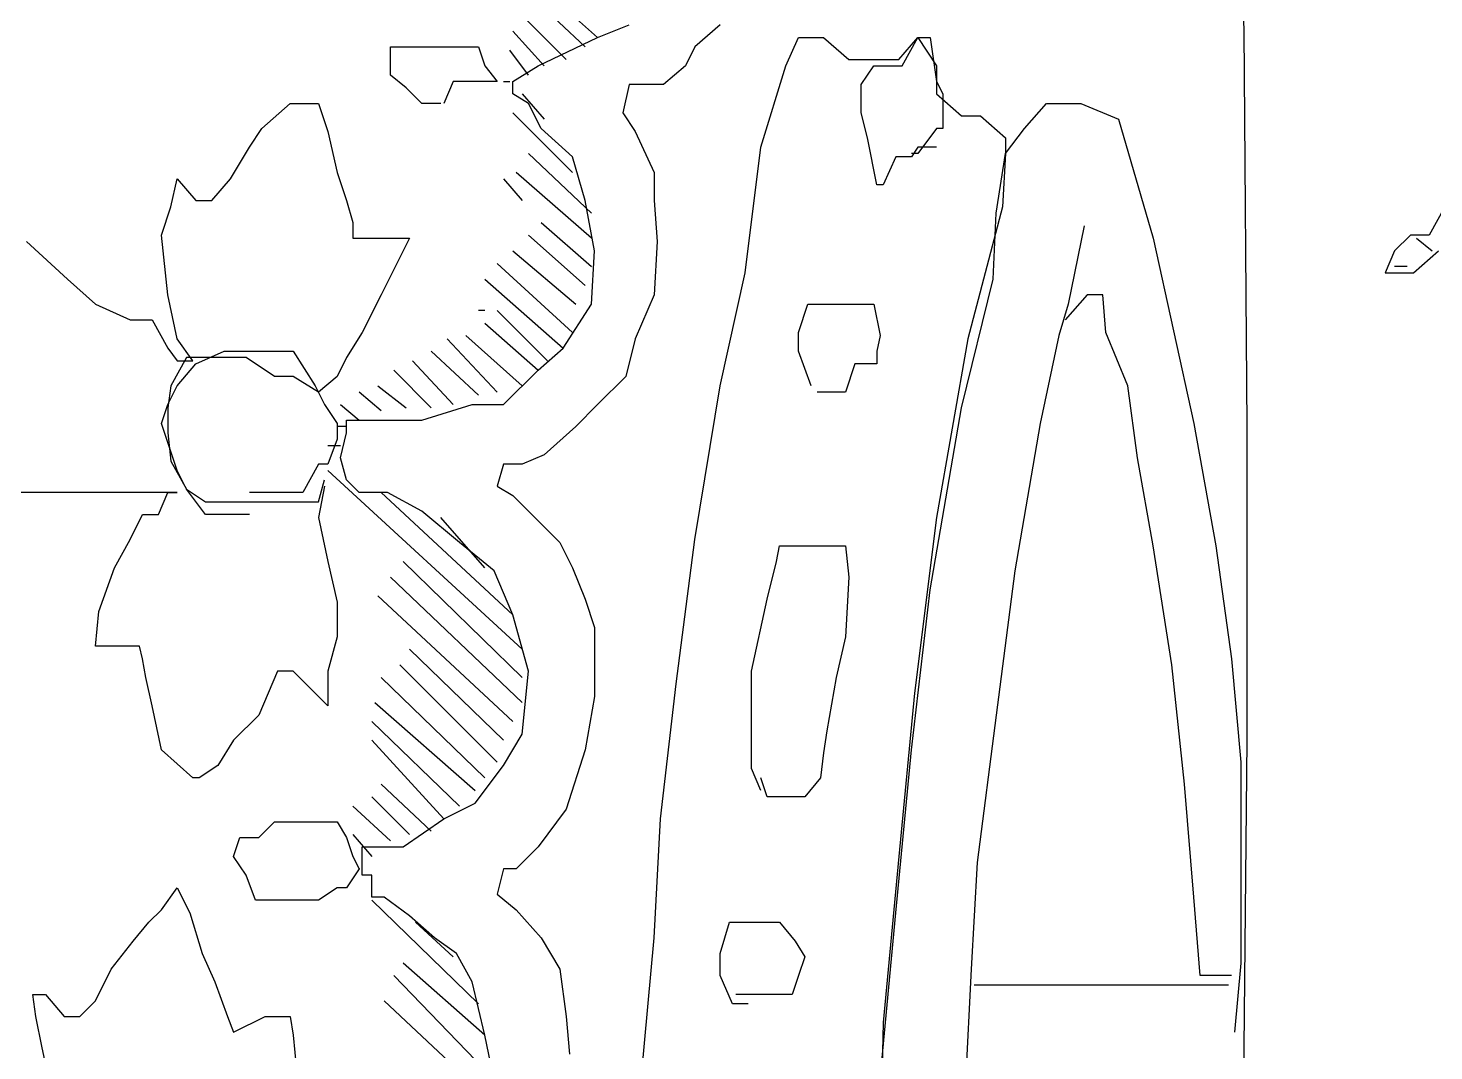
# Model space of a CAD drawing. Extents: x 731154 to 731744, y 4380181 to 4381208.
# Drawn here: x 731181.105 to 731185.585, y 4381042.97 to 4381046.23 of the extents above; entities that cross this region are included whole.
import ezdxf

# ---------------------------------------------------------------- set-up
doc = ezdxf.new("R2010")
doc.units = 0
doc.layers.get('0').update_dxf_attribs({"linetype": 'CONTINUOUS'})

msp = doc.modelspace()

# ---------------------------------------------------------------- linework, layer by layer
at = {"color": 0, "linetype": 'CONTINUOUS'}
for p, q in [((731184.98, 4381046.22), (731184.95, 4381047.31)), ((731184.98, 4381046.22), (731184.95, 4381047.31)), ((731182.92, 4381046.2), (731182.74, 4381046.36)), ((731182.92, 4381046.2), (731182.74, 4381046.36)), ((731182.71, 4381046.33), (731182.88, 4381046.17)), ((731182.71, 4381046.33), (731182.88, 4381046.17)), ((731182.82, 4381046.13), (731182.68, 4381046.27)), ((731182.82, 4381046.13), (731182.68, 4381046.27)), ((731182.65, 4381046.22), (731182.75, 4381046.11)), ((731182.65, 4381046.22), (731182.75, 4381046.11)), ((731182.92, 4381046.2), (731183.02, 4381046.24)), ((731182.92, 4381046.2), (731183.02, 4381046.24)), ((731183.31, 4381046.24), (731183.23, 4381046.17)), ((731183.31, 4381046.24), (731183.23, 4381046.17)), ((731184.99, 4381044.96), (731184.98, 4381046.22)), ((731184.99, 4381044.96), (731184.98, 4381046.22)), ((731182.26, 4381046.08), (731182.26, 4381046.17)), ((731182.26, 4381046.17), (731182.3, 4381046.17)), ((731182.26, 4381046.08), (731182.26, 4381046.17)), ((731182.26, 4381046.17), (731182.3, 4381046.17)), ((731182.3, 4381046.17), (731182.36, 4381046.17)), ((731182.3, 4381046.17), (731182.36, 4381046.17)), ((731182.36, 4381046.17), (731182.42, 4381046.17)), ((731182.36, 4381046.17), (731182.42, 4381046.17)), ((731182.42, 4381046.17), (731182.48, 4381046.17)), ((731182.42, 4381046.17), (731182.48, 4381046.17)), ((731182.48, 4381046.17), (731182.54, 4381046.17)), ((731182.48, 4381046.17), (731182.54, 4381046.17)), ((731182.54, 4381046.17), (731182.56, 4381046.11)), ((731182.54, 4381046.17), (731182.56, 4381046.11)), ((731182.73, 4381046.11), (731182.92, 4381046.2)), ((731182.73, 4381046.11), (731182.92, 4381046.2)), ((731183.23, 4381046.17), (731183.2, 4381046.11)), ((731183.23, 4381046.17), (731183.2, 4381046.11)), ((731183.52, 4381046.11), (731183.56, 4381046.2)), ((731183.52, 4381046.11), (731183.56, 4381046.2)), ((731183.56, 4381046.2), (731183.59, 4381046.2)), ((731183.56, 4381046.2), (731183.59, 4381046.2)), ((731183.59, 4381046.2), (731183.64, 4381046.2)), ((731183.59, 4381046.2), (731183.64, 4381046.2)), ((731183.64, 4381046.2), (731183.72, 4381046.13)), ((731183.64, 4381046.2), (731183.72, 4381046.13)), ((731183.88, 4381046.13), (731183.94, 4381046.2)), ((731183.88, 4381046.13), (731183.94, 4381046.2)), ((731183.89, 4381046.11), (731183.94, 4381046.2)), ((731183.89, 4381046.11), (731183.94, 4381046.2)), ((731183.94, 4381046.2), (731184, 4381046.11)), ((731183.94, 4381046.2), (731183.98, 4381046.2)), ((731183.94, 4381046.2), (731184, 4381046.11)), ((731183.94, 4381046.2), (731183.98, 4381046.2)), ((731183.98, 4381046.2), (731184, 4381046.06)), ((731183.98, 4381046.2), (731184, 4381046.06)), ((731182.7, 4381046.08), (731182.64, 4381046.16)), ((731182.7, 4381046.08), (731182.64, 4381046.16)), ((731183.72, 4381046.13), (731183.76, 4381046.13)), ((731183.72, 4381046.13), (731183.76, 4381046.13)), ((731183.76, 4381046.13), (731183.83, 4381046.13)), ((731183.76, 4381046.13), (731183.83, 4381046.13)), ((731183.83, 4381046.13), (731183.88, 4381046.13)), ((731183.83, 4381046.13), (731183.88, 4381046.13)), ((731182.31, 4381046.04), (731182.26, 4381046.08)), ((731182.31, 4381046.04), (731182.26, 4381046.08)), ((731182.56, 4381046.11), (731182.6, 4381046.06)), ((731182.56, 4381046.11), (731182.6, 4381046.06)), ((731182.65, 4381046.06), (731182.73, 4381046.11)), ((731182.65, 4381046.06), (731182.73, 4381046.11)), ((731183.2, 4381046.11), (731183.13, 4381046.05)), ((731183.2, 4381046.11), (731183.13, 4381046.05)), ((731183.44, 4381045.85), (731183.52, 4381046.11)), ((731183.44, 4381045.85), (731183.52, 4381046.11)), ((731183.76, 4381046.05), (731183.8, 4381046.11)), ((731183.76, 4381046.05), (731183.8, 4381046.11)), ((731183.8, 4381046.11), (731183.84, 4381046.11)), ((731183.8, 4381046.11), (731183.84, 4381046.11)), ((731183.84, 4381046.11), (731183.89, 4381046.11)), ((731183.84, 4381046.11), (731183.89, 4381046.11)), ((731184, 4381046.11), (731184, 4381046.02)), ((731184, 4381046.11), (731184, 4381046.02)), ((731182.36, 4381045.99), (731182.31, 4381046.04)), ((731182.36, 4381045.99), (731182.31, 4381046.04)), ((731182.46, 4381046.06), (731182.43, 4381045.99)), ((731182.46, 4381046.06), (731182.43, 4381045.99)), ((731182.53, 4381046.06), (731182.46, 4381046.06)), ((731182.53, 4381046.06), (731182.46, 4381046.06)), ((731182.56, 4381046.06), (731182.53, 4381046.06)), ((731182.56, 4381046.06), (731182.53, 4381046.06)), ((731182.6, 4381046.06), (731182.56, 4381046.06)), ((731182.6, 4381046.06), (731182.56, 4381046.06)), ((731182.62, 4381046.06), (731182.64, 4381046.06)), ((731182.62, 4381046.06), (731182.64, 4381046.06)), ((731182.65, 4381046.02), (731182.65, 4381046.06)), ((731182.65, 4381046.02), (731182.65, 4381046.06)), ((731183.02, 4381046.05), (731183, 4381045.96)), ((731183.02, 4381046.05), (731183, 4381045.96)), ((731183.06, 4381046.05), (731183.02, 4381046.05)), ((731183.06, 4381046.05), (731183.02, 4381046.05)), ((731183.13, 4381046.05), (731183.06, 4381046.05)), ((731183.13, 4381046.05), (731183.06, 4381046.05)), ((731183.76, 4381045.96), (731183.76, 4381046.05)), ((731183.76, 4381045.96), (731183.76, 4381046.05)), ((731184, 4381046.06), (731184.02, 4381046.02)), ((731184, 4381046.06), (731184.02, 4381046.02)), ((731181.85, 4381045.91), (731181.94, 4381045.99)), ((731181.85, 4381045.91), (731181.94, 4381045.99)), ((731181.94, 4381045.99), (731182, 4381045.99)), ((731181.94, 4381045.99), (731182, 4381045.99)), ((731182, 4381045.99), (731182.03, 4381045.99)), ((731182, 4381045.99), (731182.03, 4381045.99)), ((731182.03, 4381045.99), (731182.06, 4381045.9)), ((731182.03, 4381045.99), (731182.06, 4381045.9)), ((731182.42, 4381045.99), (731182.36, 4381045.99)), ((731182.42, 4381045.99), (731182.36, 4381045.99)), ((731182.7, 4381045.99), (731182.65, 4381046.02)), ((731182.7, 4381045.99), (731182.65, 4381046.02)), ((731182.68, 4381046.02), (731182.75, 4381045.94)), ((731182.68, 4381046.02), (731182.75, 4381045.94)), ((731182.74, 4381045.91), (731182.7, 4381045.99)), ((731182.74, 4381045.91), (731182.7, 4381045.99)), ((731184, 4381046.02), (731184.08, 4381045.95)), ((731184, 4381046.02), (731184.08, 4381045.95)), ((731184.02, 4381046.02), (731184.02, 4381045.96)), ((731184.02, 4381046.02), (731184.02, 4381045.96)), ((731184.28, 4381045.91), (731184.35, 4381045.99)), ((731184.28, 4381045.91), (731184.35, 4381045.99)), ((731184.35, 4381045.99), (731184.46, 4381045.99)), ((731184.35, 4381045.99), (731184.46, 4381045.99)), ((731184.46, 4381045.99), (731184.58, 4381045.94)), ((731184.46, 4381045.99), (731184.58, 4381045.94)), ((731182.84, 4381045.77), (731182.65, 4381045.96)), ((731182.84, 4381045.77), (731182.65, 4381045.96)), ((731183, 4381045.96), (731183.04, 4381045.9)), ((731183, 4381045.96), (731183.04, 4381045.9)), ((731183.78, 4381045.88), (731183.76, 4381045.96)), ((731183.78, 4381045.88), (731183.76, 4381045.96)), ((731184.02, 4381045.96), (731184.02, 4381045.91)), ((731184.02, 4381045.96), (731184.02, 4381045.91)), ((731184.08, 4381045.95), (731184.14, 4381045.95)), ((731184.08, 4381045.95), (731184.14, 4381045.95)), ((731184.14, 4381045.95), (731184.22, 4381045.88)), ((731184.14, 4381045.95), (731184.22, 4381045.88)), ((731184.58, 4381045.94), (731184.69, 4381045.56)), ((731184.58, 4381045.94), (731184.69, 4381045.56)), ((731181.81, 4381045.85), (731181.85, 4381045.91)), ((731181.81, 4381045.85), (731181.85, 4381045.91)), ((731182.06, 4381045.9), (731182.09, 4381045.77)), ((731182.06, 4381045.9), (731182.09, 4381045.77)), ((731182.84, 4381045.82), (731182.74, 4381045.91)), ((731182.84, 4381045.82), (731182.74, 4381045.91)), ((731183.04, 4381045.9), (731183.1, 4381045.77)), ((731183.04, 4381045.9), (731183.1, 4381045.77)), ((731184, 4381045.91), (731183.94, 4381045.83)), ((731184, 4381045.91), (731183.94, 4381045.83)), ((731184.02, 4381045.91), (731184, 4381045.91)), ((731184.02, 4381045.91), (731184, 4381045.91)), ((731184.22, 4381045.83), (731184.28, 4381045.91)), ((731184.22, 4381045.83), (731184.28, 4381045.91)), ((731181.75, 4381045.75), (731181.81, 4381045.85)), ((731181.75, 4381045.75), (731181.81, 4381045.85)), ((731183.39, 4381045.45), (731183.44, 4381045.85)), ((731183.39, 4381045.45), (731183.44, 4381045.85)), ((731183.81, 4381045.73), (731183.78, 4381045.88)), ((731183.81, 4381045.73), (731183.78, 4381045.88)), ((731183.94, 4381045.85), (731183.92, 4381045.82)), ((731183.94, 4381045.85), (731183.92, 4381045.82)), ((731184, 4381045.85), (731183.94, 4381045.85)), ((731184, 4381045.85), (731183.94, 4381045.85)), ((731184.22, 4381045.88), (731184.22, 4381045.83)), ((731184.22, 4381045.88), (731184.22, 4381045.83)), ((731182.7, 4381045.83), (731182.9, 4381045.64)), ((731182.7, 4381045.83), (731182.9, 4381045.64)), ((731182.88, 4381045.68), (731182.84, 4381045.82)), ((731182.88, 4381045.68), (731182.84, 4381045.82)), ((731183.87, 4381045.82), (731183.83, 4381045.73)), ((731183.87, 4381045.82), (731183.83, 4381045.73)), ((731183.92, 4381045.82), (731183.87, 4381045.82)), ((731183.92, 4381045.82), (731183.87, 4381045.82)), ((731183.94, 4381045.83), (731183.92, 4381045.83)), ((731183.94, 4381045.83), (731183.92, 4381045.83)), ((731184.19, 4381045.64), (731184.22, 4381045.83)), ((731184.19, 4381045.64), (731184.22, 4381045.83)), ((731184.22, 4381045.83), (731184.21, 4381045.66)), ((731184.22, 4381045.83), (731184.21, 4381045.66)), ((731182.09, 4381045.77), (731182.12, 4381045.68)), ((731182.09, 4381045.77), (731182.12, 4381045.68)), ((731182.9, 4381045.56), (731182.66, 4381045.77)), ((731182.9, 4381045.56), (731182.66, 4381045.77)), ((731183.1, 4381045.77), (731183.1, 4381045.68)), ((731183.1, 4381045.77), (731183.1, 4381045.68)), ((731181.56, 4381045.66), (731181.58, 4381045.75)), ((731181.56, 4381045.66), (731181.58, 4381045.75)), ((731181.58, 4381045.75), (731181.64, 4381045.68)), ((731181.58, 4381045.75), (731181.64, 4381045.68)), ((731181.69, 4381045.68), (731181.75, 4381045.75)), ((731181.69, 4381045.68), (731181.75, 4381045.75)), ((731182.62, 4381045.75), (731182.68, 4381045.68)), ((731182.62, 4381045.75), (731182.68, 4381045.68)), ((731183.83, 4381045.73), (731183.81, 4381045.73)), ((731183.83, 4381045.73), (731183.81, 4381045.73)), ((731181.64, 4381045.68), (731181.69, 4381045.68)), ((731181.64, 4381045.68), (731181.69, 4381045.68)), ((731182.12, 4381045.68), (731182.14, 4381045.61)), ((731182.12, 4381045.68), (731182.14, 4381045.61)), ((731182.91, 4381045.52), (731182.88, 4381045.68)), ((731182.91, 4381045.52), (731182.88, 4381045.68)), ((731183.1, 4381045.68), (731183.11, 4381045.55)), ((731183.1, 4381045.68), (731183.11, 4381045.55)), ((731181.53, 4381045.57), (731181.56, 4381045.66)), ((731181.53, 4381045.57), (731181.56, 4381045.66)), ((731184.21, 4381045.66), (731184.1, 4381045.24)), ((731184.21, 4381045.66), (731184.1, 4381045.24)), ((731184.18, 4381045.43), (731184.19, 4381045.64)), ((731184.18, 4381045.43), (731184.19, 4381045.64)), ((731185.62, 4381045.66), (731185.57, 4381045.57)), ((731185.62, 4381045.66), (731185.57, 4381045.57)), ((731182.14, 4381045.61), (731182.14, 4381045.56)), ((731182.14, 4381045.61), (731182.14, 4381045.56)), ((731182.74, 4381045.61), (731182.9, 4381045.47)), ((731182.74, 4381045.61), (731182.9, 4381045.47)), ((731184.47, 4381045.6), (731184.42, 4381045.35)), ((731184.47, 4381045.6), (731184.42, 4381045.35)), ((731181.1, 4381045.55), (731181.23, 4381045.43)), ((731181.1, 4381045.55), (731181.23, 4381045.43)), ((731181.55, 4381045.38), (731181.53, 4381045.57)), ((731181.55, 4381045.38), (731181.53, 4381045.57)), ((731182.14, 4381045.56), (731182.24, 4381045.56)), ((731182.14, 4381045.56), (731182.24, 4381045.56)), ((731182.24, 4381045.56), (731182.32, 4381045.56)), ((731182.24, 4381045.56), (731182.32, 4381045.56)), ((731182.32, 4381045.56), (731182.3, 4381045.52)), ((731182.32, 4381045.56), (731182.3, 4381045.52)), ((731182.88, 4381045.41), (731182.7, 4381045.57)), ((731182.88, 4381045.41), (731182.7, 4381045.57)), ((731183.11, 4381045.55), (731183.1, 4381045.38)), ((731183.11, 4381045.55), (731183.1, 4381045.38)), ((731184.69, 4381045.56), (731184.82, 4381044.97)), ((731184.69, 4381045.56), (731184.82, 4381044.97)), ((731185.51, 4381045.57), (731185.46, 4381045.52)), ((731185.51, 4381045.57), (731185.46, 4381045.52)), ((731185.57, 4381045.57), (731185.51, 4381045.57)), ((731185.57, 4381045.57), (731185.51, 4381045.57)), ((731185.53, 4381045.56), (731185.58, 4381045.52)), ((731185.53, 4381045.56), (731185.58, 4381045.52)), ((731182.3, 4381045.52), (731182.23, 4381045.38)), ((731182.3, 4381045.52), (731182.23, 4381045.38)), ((731182.65, 4381045.52), (731182.85, 4381045.35)), ((731182.65, 4381045.52), (731182.85, 4381045.35)), ((731182.9, 4381045.35), (731182.91, 4381045.52)), ((731182.9, 4381045.35), (731182.91, 4381045.52)), ((731185.46, 4381045.52), (731185.43, 4381045.45)), ((731185.46, 4381045.52), (731185.43, 4381045.45)), ((731185.52, 4381045.45), (731185.6, 4381045.52)), ((731185.52, 4381045.45), (731185.6, 4381045.52)), ((731182.84, 4381045.26), (731182.6, 4381045.48)), ((731182.84, 4381045.26), (731182.6, 4381045.48)), ((731183.31, 4381045.09), (731183.39, 4381045.45)), ((731183.31, 4381045.09), (731183.39, 4381045.45)), ((731185.43, 4381045.45), (731185.52, 4381045.45)), ((731185.43, 4381045.45), (731185.52, 4381045.45)), ((731185.5, 4381045.47), (731185.46, 4381045.47)), ((731185.5, 4381045.47), (731185.46, 4381045.47)), ((731181.23, 4381045.43), (731181.32, 4381045.35)), ((731181.23, 4381045.43), (731181.32, 4381045.35)), ((731182.56, 4381045.43), (731182.81, 4381045.21)), ((731182.56, 4381045.43), (731182.81, 4381045.21)), ((731184.08, 4381045.02), (731184.18, 4381045.43)), ((731184.08, 4381045.02), (731184.18, 4381045.43)), ((731181.58, 4381045.24), (731181.55, 4381045.38)), ((731181.58, 4381045.24), (731181.55, 4381045.38)), ((731182.23, 4381045.38), (731182.17, 4381045.26)), ((731182.23, 4381045.38), (731182.17, 4381045.26)), ((731183.1, 4381045.38), (731183.04, 4381045.24)), ((731183.1, 4381045.38), (731183.04, 4381045.24)), ((731184.48, 4381045.38), (731184.41, 4381045.3)), ((731184.48, 4381045.38), (731184.41, 4381045.3)), ((731184.53, 4381045.38), (731184.48, 4381045.38)), ((731184.53, 4381045.38), (731184.48, 4381045.38)), ((731184.54, 4381045.26), (731184.53, 4381045.38)), ((731184.54, 4381045.26), (731184.53, 4381045.38)), ((731181.32, 4381045.35), (731181.43, 4381045.3)), ((731181.32, 4381045.35), (731181.43, 4381045.3)), ((731182.56, 4381045.33), (731182.54, 4381045.33)), ((731182.56, 4381045.33), (731182.54, 4381045.33)), ((731182.76, 4381045.17), (731182.6, 4381045.33)), ((731182.76, 4381045.17), (731182.6, 4381045.33)), ((731182.81, 4381045.21), (731182.9, 4381045.35)), ((731182.81, 4381045.21), (731182.9, 4381045.35)), ((731183.56, 4381045.26), (731183.59, 4381045.35)), ((731183.56, 4381045.26), (731183.59, 4381045.35)), ((731183.59, 4381045.35), (731183.67, 4381045.35)), ((731183.59, 4381045.35), (731183.67, 4381045.35)), ((731183.67, 4381045.35), (731183.74, 4381045.35)), ((731183.67, 4381045.35), (731183.74, 4381045.35)), ((731183.74, 4381045.35), (731183.8, 4381045.35)), ((731183.74, 4381045.35), (731183.8, 4381045.35)), ((731183.8, 4381045.35), (731183.82, 4381045.25)), ((731183.8, 4381045.35), (731183.82, 4381045.25)), ((731184.42, 4381045.35), (731184.39, 4381045.25)), ((731184.42, 4381045.35), (731184.39, 4381045.25)), ((731181.43, 4381045.3), (731181.5, 4381045.3)), ((731181.43, 4381045.3), (731181.5, 4381045.3)), ((731181.5, 4381045.3), (731181.55, 4381045.21)), ((731181.5, 4381045.3), (731181.55, 4381045.21)), ((731182.56, 4381045.29), (731182.73, 4381045.14)), ((731182.56, 4381045.29), (731182.73, 4381045.14)), ((731181.63, 4381045.17), (731181.58, 4381045.24)), ((731181.63, 4381045.17), (731181.58, 4381045.24)), ((731182.17, 4381045.26), (731182.12, 4381045.18)), ((731182.17, 4381045.26), (731182.12, 4381045.18)), ((731182.44, 4381045.24), (731182.6, 4381045.07)), ((731182.44, 4381045.24), (731182.6, 4381045.07)), ((731182.68, 4381045.09), (731182.5, 4381045.25)), ((731182.68, 4381045.09), (731182.5, 4381045.25)), ((731183.04, 4381045.24), (731183.01, 4381045.12)), ((731183.04, 4381045.24), (731183.01, 4381045.12)), ((731183.56, 4381045.2), (731183.56, 4381045.26)), ((731183.56, 4381045.2), (731183.56, 4381045.26)), ((731183.82, 4381045.25), (731183.81, 4381045.2)), ((731183.82, 4381045.25), (731183.81, 4381045.2)), ((731184.1, 4381045.24), (731184, 4381044.67)), ((731184.1, 4381045.24), (731184, 4381044.67)), ((731184.39, 4381045.25), (731184.33, 4381044.97)), ((731184.39, 4381045.25), (731184.33, 4381044.97)), ((731184.61, 4381045.09), (731184.54, 4381045.26)), ((731184.61, 4381045.09), (731184.54, 4381045.26)), ((731181.55, 4381045.21), (731181.58, 4381045.17)), ((731181.55, 4381045.21), (731181.58, 4381045.17)), ((731181.61, 4381045.18), (731181.56, 4381045.09)), ((731181.61, 4381045.18), (731181.56, 4381045.09)), ((731181.67, 4381045.18), (731181.61, 4381045.18)), ((731181.67, 4381045.18), (731181.61, 4381045.18)), ((731181.64, 4381045.16), (731181.73, 4381045.2)), ((731181.64, 4381045.16), (731181.73, 4381045.2)), ((731181.8, 4381045.18), (731181.67, 4381045.18)), ((731181.8, 4381045.18), (731181.67, 4381045.18)), ((731181.73, 4381045.2), (731181.81, 4381045.2)), ((731181.73, 4381045.2), (731181.81, 4381045.2)), ((731181.89, 4381045.12), (731181.8, 4381045.18)), ((731181.89, 4381045.12), (731181.8, 4381045.18)), ((731181.81, 4381045.2), (731181.89, 4381045.2)), ((731181.81, 4381045.2), (731181.89, 4381045.2)), ((731181.89, 4381045.2), (731181.95, 4381045.2)), ((731181.89, 4381045.2), (731181.95, 4381045.2)), ((731181.95, 4381045.2), (731182.02, 4381045.09)), ((731181.95, 4381045.2), (731182.02, 4381045.09)), ((731182.12, 4381045.18), (731182.09, 4381045.12)), ((731182.12, 4381045.18), (731182.09, 4381045.12)), ((731182.54, 4381045.06), (731182.39, 4381045.2)), ((731182.54, 4381045.06), (731182.39, 4381045.2)), ((731182.73, 4381045.14), (731182.81, 4381045.21)), ((731182.73, 4381045.14), (731182.81, 4381045.21)), ((731183.6, 4381045.09), (731183.56, 4381045.2)), ((731183.6, 4381045.09), (731183.56, 4381045.2)), ((731183.81, 4381045.2), (731183.81, 4381045.16)), ((731183.81, 4381045.2), (731183.81, 4381045.16)), ((731181.58, 4381045.17), (731181.63, 4381045.17)), ((731181.58, 4381045.17), (731181.63, 4381045.17)), ((731181.58, 4381045.09), (731181.64, 4381045.16)), ((731181.58, 4381045.09), (731181.64, 4381045.16)), ((731182.39, 4381045.02), (731182.27, 4381045.14)), ((731182.39, 4381045.02), (731182.27, 4381045.14)), ((731182.33, 4381045.17), (731182.46, 4381045.03)), ((731182.33, 4381045.17), (731182.46, 4381045.03)), ((731182.62, 4381045.03), (731182.73, 4381045.14)), ((731182.62, 4381045.03), (731182.73, 4381045.14)), ((731183.74, 4381045.16), (731183.71, 4381045.07)), ((731183.74, 4381045.16), (731183.71, 4381045.07)), ((731183.8, 4381045.16), (731183.74, 4381045.16)), ((731183.8, 4381045.16), (731183.74, 4381045.16)), ((731183.81, 4381045.16), (731183.8, 4381045.16)), ((731183.81, 4381045.16), (731183.8, 4381045.16)), ((731181.56, 4381045.09), (731181.55, 4381045.02)), ((731181.55, 4381045.03), (731181.58, 4381045.09)), ((731181.56, 4381045.09), (731181.55, 4381045.02)), ((731181.55, 4381045.03), (731181.58, 4381045.09)), ((731181.95, 4381045.12), (731181.89, 4381045.12)), ((731181.95, 4381045.12), (731181.89, 4381045.12)), ((731182.03, 4381045.07), (731181.95, 4381045.12)), ((731182.03, 4381045.07), (731181.95, 4381045.12)), ((731182.02, 4381045.09), (731182.05, 4381045.03)), ((731182.02, 4381045.09), (731182.05, 4381045.03)), ((731182.09, 4381045.12), (731182.03, 4381045.07)), ((731182.09, 4381045.12), (731182.03, 4381045.07)), ((731182.22, 4381045.09), (731182.31, 4381045.02)), ((731182.22, 4381045.09), (731182.31, 4381045.02)), ((731183.01, 4381045.12), (731182.92, 4381045.03)), ((731183.01, 4381045.12), (731182.92, 4381045.03)), ((731183.23, 4381044.6), (731183.31, 4381045.09)), ((731183.23, 4381044.6), (731183.31, 4381045.09)), ((731184.64, 4381044.86), (731184.61, 4381045.09)), ((731184.64, 4381044.86), (731184.61, 4381045.09)), ((731182.23, 4381045.01), (731182.16, 4381045.07)), ((731182.23, 4381045.01), (731182.16, 4381045.07)), ((731183.65, 4381045.07), (731183.62, 4381045.07)), ((731183.65, 4381045.07), (731183.62, 4381045.07)), ((731183.71, 4381045.07), (731183.65, 4381045.07)), ((731183.71, 4381045.07), (731183.65, 4381045.07)), ((731181.53, 4381044.97), (731181.55, 4381045.03)), ((731181.53, 4381044.97), (731181.55, 4381045.03)), ((731181.55, 4381045.02), (731181.55, 4381044.94)), ((731181.55, 4381045.02), (731181.55, 4381044.94)), ((731182.05, 4381045.03), (731182.09, 4381044.97)), ((731182.05, 4381045.03), (731182.09, 4381044.97)), ((731182.1, 4381045.03), (731182.16, 4381044.98)), ((731182.1, 4381045.03), (731182.16, 4381044.98)), ((731182.36, 4381044.98), (731182.52, 4381045.03)), ((731182.36, 4381044.98), (731182.52, 4381045.03)), ((731182.52, 4381045.03), (731182.62, 4381045.03)), ((731182.52, 4381045.03), (731182.62, 4381045.03)), ((731182.92, 4381045.03), (731182.85, 4381044.96)), ((731182.92, 4381045.03), (731182.85, 4381044.96)), ((731183.98, 4381044.44), (731184.08, 4381045.02)), ((731183.98, 4381044.44), (731184.08, 4381045.02)), ((731181.58, 4381044.82), (731181.53, 4381044.97)), ((731181.58, 4381044.82), (731181.53, 4381044.97)), ((731182.09, 4381044.97), (731182.09, 4381044.92)), ((731182.09, 4381044.97), (731182.09, 4381044.92)), ((731182.12, 4381044.96), (731182.09, 4381044.96)), ((731182.12, 4381044.96), (731182.09, 4381044.96)), ((731182.12, 4381044.94), (731182.12, 4381044.98)), ((731182.12, 4381044.98), (731182.17, 4381044.98)), ((731182.12, 4381044.94), (731182.12, 4381044.98)), ((731182.12, 4381044.98), (731182.17, 4381044.98)), ((731182.17, 4381044.98), (731182.36, 4381044.98)), ((731182.17, 4381044.98), (731182.36, 4381044.98)), ((731182.85, 4381044.96), (731182.75, 4381044.87)), ((731182.85, 4381044.96), (731182.75, 4381044.87)), ((731184.33, 4381044.97), (731184.25, 4381044.5)), ((731184.33, 4381044.97), (731184.25, 4381044.5)), ((731184.82, 4381044.97), (731184.89, 4381044.58)), ((731184.82, 4381044.97), (731184.89, 4381044.58)), ((731184.99, 4381043.96), (731184.99, 4381044.96)), ((731184.99, 4381043.96), (731184.99, 4381044.96)), ((731181.55, 4381044.94), (731181.56, 4381044.85)), ((731181.55, 4381044.94), (731181.56, 4381044.85)), ((731182.09, 4381044.92), (731182.06, 4381044.84)), ((731182.09, 4381044.92), (731182.06, 4381044.84)), ((731182.1, 4381044.86), (731182.12, 4381044.94)), ((731182.1, 4381044.86), (731182.12, 4381044.94)), ((731182.06, 4381044.9), (731182.1, 4381044.9)), ((731182.06, 4381044.9), (731182.1, 4381044.9)), ((731182.75, 4381044.87), (731182.68, 4381044.84)), ((731182.75, 4381044.87), (731182.68, 4381044.84)), ((731181.56, 4381044.85), (731181.61, 4381044.76)), ((731181.56, 4381044.85), (731181.61, 4381044.76)), ((731181.61, 4381044.76), (731181.58, 4381044.82)), ((731181.61, 4381044.76), (731181.58, 4381044.82)), ((731182.03, 4381044.84), (731181.98, 4381044.75)), ((731182.03, 4381044.84), (731181.98, 4381044.75)), ((731182.06, 4381044.84), (731182.03, 4381044.84)), ((731182.06, 4381044.84), (731182.03, 4381044.84)), ((731182.68, 4381044.25), (731182.06, 4381044.82)), ((731182.68, 4381044.25), (731182.06, 4381044.82)), ((731182.12, 4381044.79), (731182.1, 4381044.86)), ((731182.12, 4381044.79), (731182.1, 4381044.86)), ((731182.62, 4381044.84), (731182.6, 4381044.77)), ((731182.62, 4381044.84), (731182.6, 4381044.77)), ((731182.68, 4381044.84), (731182.62, 4381044.84)), ((731182.68, 4381044.84), (731182.62, 4381044.84)), ((731184.69, 4381044.58), (731184.64, 4381044.86)), ((731184.69, 4381044.58), (731184.64, 4381044.86)), ((731182.03, 4381044.72), (731182.05, 4381044.79)), ((731182.03, 4381044.72), (731182.05, 4381044.79)), ((731182.16, 4381044.75), (731182.12, 4381044.79)), ((731182.16, 4381044.75), (731182.12, 4381044.79)), ((731181.3, 4381044.75), (731181.07, 4381044.75)), ((731181.3, 4381044.75), (731181.07, 4381044.75)), ((731181.4, 4381044.75), (731181.3, 4381044.75)), ((731181.4, 4381044.75), (731181.3, 4381044.75)), ((731181.5, 4381044.75), (731181.4, 4381044.75)), ((731181.5, 4381044.75), (731181.4, 4381044.75)), ((731181.58, 4381044.75), (731181.5, 4381044.75)), ((731181.58, 4381044.75), (731181.5, 4381044.75)), ((731181.52, 4381044.68), (731181.55, 4381044.75)), ((731181.52, 4381044.68), (731181.55, 4381044.75)), ((731181.55, 4381044.75), (731181.58, 4381044.75)), ((731181.55, 4381044.75), (731181.58, 4381044.75)), ((731181.61, 4381044.76), (731181.67, 4381044.72)), ((731181.67, 4381044.68), (731181.61, 4381044.76)), ((731181.61, 4381044.76), (731181.67, 4381044.72)), ((731181.67, 4381044.68), (731181.61, 4381044.76)), ((731181.86, 4381044.75), (731181.81, 4381044.75)), ((731181.86, 4381044.75), (731181.81, 4381044.75)), ((731181.89, 4381044.75), (731181.86, 4381044.75)), ((731181.89, 4381044.75), (731181.86, 4381044.75)), ((731181.94, 4381044.75), (731181.89, 4381044.75)), ((731181.94, 4381044.75), (731181.89, 4381044.75)), ((731181.98, 4381044.75), (731181.94, 4381044.75)), ((731181.98, 4381044.75), (731181.94, 4381044.75)), ((731182.05, 4381044.77), (731182.03, 4381044.67)), ((731182.05, 4381044.77), (731182.03, 4381044.67)), ((731182.25, 4381044.75), (731182.16, 4381044.75)), ((731182.25, 4381044.75), (731182.16, 4381044.75)), ((731182.23, 4381044.75), (731182.65, 4381044.36)), ((731182.23, 4381044.75), (731182.65, 4381044.36)), ((731182.36, 4381044.69), (731182.25, 4381044.75)), ((731182.36, 4381044.69), (731182.25, 4381044.75)), ((731182.6, 4381044.77), (731182.65, 4381044.74)), ((731182.6, 4381044.77), (731182.65, 4381044.74)), ((731182.65, 4381044.74), (731182.71, 4381044.68)), ((731182.65, 4381044.74), (731182.71, 4381044.68)), ((731181.67, 4381044.72), (731181.76, 4381044.72)), ((731181.67, 4381044.72), (731181.76, 4381044.72)), ((731181.76, 4381044.72), (731181.85, 4381044.72)), ((731181.76, 4381044.72), (731181.85, 4381044.72)), ((731181.85, 4381044.72), (731181.97, 4381044.72)), ((731181.85, 4381044.72), (731181.97, 4381044.72)), ((731181.97, 4381044.72), (731182.03, 4381044.72)), ((731181.97, 4381044.72), (731182.03, 4381044.72)), ((731182.48, 4381044.59), (731182.36, 4381044.69)), ((731182.48, 4381044.59), (731182.36, 4381044.69)), ((731181.43, 4381044.6), (731181.47, 4381044.68)), ((731181.43, 4381044.6), (731181.47, 4381044.68)), ((731181.47, 4381044.68), (731181.52, 4381044.68)), ((731181.47, 4381044.68), (731181.52, 4381044.68)), ((731181.75, 4381044.68), (731181.67, 4381044.68)), ((731181.75, 4381044.68), (731181.67, 4381044.68)), ((731181.81, 4381044.68), (731181.75, 4381044.68)), ((731181.81, 4381044.68), (731181.75, 4381044.68)), ((731182.03, 4381044.67), (731182.06, 4381044.53)), ((731182.03, 4381044.67), (731182.06, 4381044.53)), ((731182.56, 4381044.51), (731182.42, 4381044.67)), ((731182.56, 4381044.51), (731182.42, 4381044.67)), ((731182.71, 4381044.68), (731182.8, 4381044.59)), ((731182.71, 4381044.68), (731182.8, 4381044.59)), ((731184, 4381044.67), (731183.93, 4381044.11)), ((731184, 4381044.67), (731183.93, 4381044.11)), ((731181.38, 4381044.51), (731181.43, 4381044.6)), ((731181.38, 4381044.51), (731181.43, 4381044.6)), ((731183.17, 4381044.14), (731183.23, 4381044.6)), ((731183.17, 4381044.14), (731183.23, 4381044.6)), ((731182.59, 4381044.5), (731182.48, 4381044.59)), ((731182.59, 4381044.5), (731182.48, 4381044.59)), ((731182.8, 4381044.59), (731182.84, 4381044.51)), ((731182.8, 4381044.59), (731182.84, 4381044.51)), ((731183.49, 4381044.53), (731183.5, 4381044.58)), ((731183.49, 4381044.53), (731183.5, 4381044.58)), ((731183.5, 4381044.58), (731183.56, 4381044.58)), ((731183.5, 4381044.58), (731183.56, 4381044.58)), ((731183.56, 4381044.58), (731183.62, 4381044.58)), ((731183.56, 4381044.58), (731183.62, 4381044.58)), ((731183.62, 4381044.58), (731183.67, 4381044.58)), ((731183.62, 4381044.58), (731183.67, 4381044.58)), ((731183.67, 4381044.58), (731183.71, 4381044.58)), ((731183.67, 4381044.58), (731183.71, 4381044.58)), ((731183.71, 4381044.58), (731183.72, 4381044.48)), ((731183.71, 4381044.58), (731183.72, 4381044.48)), ((731184.75, 4381044.2), (731184.69, 4381044.58)), ((731184.75, 4381044.2), (731184.69, 4381044.58)), ((731184.89, 4381044.58), (731184.94, 4381044.22)), ((731184.89, 4381044.58), (731184.94, 4381044.22)), ((731181.33, 4381044.37), (731181.38, 4381044.51)), ((731181.33, 4381044.37), (731181.38, 4381044.51)), ((731182.06, 4381044.53), (731182.09, 4381044.4)), ((731182.06, 4381044.53), (731182.09, 4381044.4)), ((731182.3, 4381044.53), (731182.68, 4381044.16)), ((731182.3, 4381044.53), (731182.68, 4381044.16)), ((731182.84, 4381044.51), (731182.88, 4381044.41)), ((731182.84, 4381044.51), (731182.88, 4381044.41)), ((731183.46, 4381044.41), (731183.49, 4381044.53)), ((731183.46, 4381044.41), (731183.49, 4381044.53)), ((731182.68, 4381044.08), (731182.26, 4381044.48)), ((731182.68, 4381044.08), (731182.26, 4381044.48)), ((731182.65, 4381044.36), (731182.59, 4381044.5)), ((731182.65, 4381044.36), (731182.59, 4381044.5)), ((731183.72, 4381044.48), (731183.71, 4381044.29)), ((731183.72, 4381044.48), (731183.71, 4381044.29)), ((731184.25, 4381044.5), (731184.19, 4381044.04)), ((731184.25, 4381044.5), (731184.19, 4381044.04)), ((731182.22, 4381044.42), (731182.65, 4381044.02)), ((731182.22, 4381044.42), (731182.65, 4381044.02)), ((731183.92, 4381043.93), (731183.98, 4381044.44)), ((731183.92, 4381043.93), (731183.98, 4381044.44)), ((731182.09, 4381044.4), (731182.09, 4381044.29)), ((731182.09, 4381044.4), (731182.09, 4381044.29)), ((731182.88, 4381044.41), (731182.91, 4381044.32)), ((731182.88, 4381044.41), (731182.91, 4381044.32)), ((731183.41, 4381044.18), (731183.46, 4381044.41)), ((731183.41, 4381044.18), (731183.46, 4381044.41)), ((731181.32, 4381044.26), (731181.33, 4381044.37)), ((731181.32, 4381044.26), (731181.33, 4381044.37)), ((731182.7, 4381044.18), (731182.65, 4381044.36)), ((731182.7, 4381044.18), (731182.65, 4381044.36)), ((731182.09, 4381044.29), (731182.06, 4381044.18)), ((731182.09, 4381044.29), (731182.06, 4381044.18)), ((731182.91, 4381044.32), (731182.91, 4381044.22)), ((731182.91, 4381044.32), (731182.91, 4381044.22)), ((731183.71, 4381044.29), (731183.68, 4381044.16)), ((731183.71, 4381044.29), (731183.68, 4381044.16)), ((731181.41, 4381044.26), (731181.32, 4381044.26)), ((731181.41, 4381044.26), (731181.32, 4381044.26)), ((731181.46, 4381044.26), (731181.41, 4381044.26)), ((731181.46, 4381044.26), (731181.41, 4381044.26)), ((731181.47, 4381044.22), (731181.46, 4381044.26)), ((731181.47, 4381044.22), (731181.46, 4381044.26)), ((731182.62, 4381043.96), (731182.32, 4381044.25)), ((731182.62, 4381043.96), (731182.32, 4381044.25)), ((731181.48, 4381044.16), (731181.47, 4381044.22)), ((731181.48, 4381044.16), (731181.47, 4381044.22)), ((731182.29, 4381044.2), (731182.6, 4381043.89)), ((731182.29, 4381044.2), (731182.6, 4381043.89)), ((731182.91, 4381044.22), (731182.91, 4381044.1)), ((731182.91, 4381044.22), (731182.91, 4381044.1)), ((731184.79, 4381043.82), (731184.75, 4381044.2)), ((731184.79, 4381043.82), (731184.75, 4381044.2)), ((731184.94, 4381044.22), (731184.97, 4381043.89)), ((731184.94, 4381044.22), (731184.97, 4381043.89)), ((731181.5, 4381044.07), (731181.48, 4381044.16)), ((731181.5, 4381044.07), (731181.48, 4381044.16)), ((731181.9, 4381044.18), (731181.84, 4381044.04)), ((731181.9, 4381044.18), (731181.84, 4381044.04)), ((731181.95, 4381044.18), (731181.9, 4381044.18)), ((731181.95, 4381044.18), (731181.9, 4381044.18)), ((731182.02, 4381044.11), (731181.95, 4381044.18)), ((731182.02, 4381044.11), (731181.95, 4381044.18)), ((731182.06, 4381044.18), (731182.06, 4381044.14)), ((731182.06, 4381044.18), (731182.06, 4381044.14)), ((731182.56, 4381043.84), (731182.23, 4381044.16)), ((731182.56, 4381043.84), (731182.23, 4381044.16)), ((731182.68, 4381043.98), (731182.7, 4381044.18)), ((731182.68, 4381043.98), (731182.7, 4381044.18)), ((731183.41, 4381043.98), (731183.41, 4381044.18)), ((731183.41, 4381043.98), (731183.41, 4381044.18)), ((731183.68, 4381044.16), (731183.65, 4381043.99)), ((731183.68, 4381044.16), (731183.65, 4381043.99)), ((731182.06, 4381044.07), (731182.02, 4381044.11)), ((731182.06, 4381044.07), (731182.02, 4381044.11)), ((731182.06, 4381044.14), (731182.06, 4381044.07)), ((731182.06, 4381044.14), (731182.06, 4381044.07)), ((731183.12, 4381043.71), (731183.17, 4381044.14)), ((731183.12, 4381043.71), (731183.17, 4381044.14)), ((731183.93, 4381044.11), (731183.88, 4381043.59)), ((731183.93, 4381044.11), (731183.88, 4381043.59)), ((731181.53, 4381043.93), (731181.5, 4381044.07)), ((731181.53, 4381043.93), (731181.5, 4381044.07)), ((731182.21, 4381044.08), (731182.53, 4381043.8)), ((731182.21, 4381044.08), (731182.53, 4381043.8)), ((731182.91, 4381044.1), (731182.88, 4381043.93)), ((731182.91, 4381044.1), (731182.88, 4381043.93)), ((731181.84, 4381044.04), (731181.76, 4381043.96)), ((731181.84, 4381044.04), (731181.76, 4381043.96)), ((731182.48, 4381043.75), (731182.2, 4381044.02)), ((731182.48, 4381043.75), (731182.2, 4381044.02)), ((731184.19, 4381044.04), (731184.13, 4381043.57)), ((731184.19, 4381044.04), (731184.13, 4381043.57)), ((731182.62, 4381043.88), (731182.68, 4381043.98)), ((731182.62, 4381043.88), (731182.68, 4381043.98)), ((731183.41, 4381043.87), (731183.41, 4381043.98)), ((731183.41, 4381043.87), (731183.41, 4381043.98)), ((731183.65, 4381043.99), (731183.64, 4381043.92)), ((731183.65, 4381043.99), (731183.64, 4381043.92)), ((731181.63, 4381043.84), (731181.53, 4381043.93)), ((731181.63, 4381043.84), (731181.53, 4381043.93)), ((731181.76, 4381043.96), (731181.71, 4381043.88)), ((731181.76, 4381043.96), (731181.71, 4381043.88)), ((731182.2, 4381043.96), (731182.43, 4381043.71)), ((731182.2, 4381043.96), (731182.43, 4381043.71)), ((731182.88, 4381043.93), (731182.82, 4381043.74)), ((731182.88, 4381043.93), (731182.82, 4381043.74)), ((731183.87, 4381043.41), (731183.92, 4381043.93)), ((731183.87, 4381043.41), (731183.92, 4381043.93)), ((731184.98, 4381042.98), (731184.99, 4381043.96)), ((731184.98, 4381042.98), (731184.99, 4381043.96)), ((731181.71, 4381043.88), (731181.65, 4381043.84)), ((731181.71, 4381043.88), (731181.65, 4381043.84)), ((731182.53, 4381043.76), (731182.62, 4381043.88)), ((731182.53, 4381043.76), (731182.62, 4381043.88)), ((731183.64, 4381043.92), (731183.63, 4381043.84)), ((731183.64, 4381043.92), (731183.63, 4381043.84)), ((731184.97, 4381043.89), (731184.97, 4381043.5)), ((731184.97, 4381043.89), (731184.97, 4381043.5)), ((731181.65, 4381043.84), (731181.63, 4381043.84)), ((731181.65, 4381043.84), (731181.63, 4381043.84)), ((731183.44, 4381043.8), (731183.41, 4381043.87)), ((731183.44, 4381043.8), (731183.41, 4381043.87)), ((731183.46, 4381043.78), (731183.44, 4381043.84)), ((731183.46, 4381043.78), (731183.44, 4381043.84)), ((731183.63, 4381043.84), (731183.58, 4381043.78)), ((731183.63, 4381043.84), (731183.58, 4381043.78)), ((731182.39, 4381043.67), (731182.23, 4381043.82)), ((731182.39, 4381043.67), (731182.23, 4381043.82)), ((731184.82, 4381043.46), (731184.79, 4381043.82)), ((731184.82, 4381043.46), (731184.79, 4381043.82)), ((731182.26, 4381043.64), (731182.14, 4381043.75)), ((731182.26, 4381043.64), (731182.14, 4381043.75)), ((731182.2, 4381043.78), (731182.32, 4381043.66)), ((731182.2, 4381043.78), (731182.32, 4381043.66)), ((731182.43, 4381043.71), (731182.53, 4381043.76)), ((731182.43, 4381043.71), (731182.53, 4381043.76)), ((731183.49, 4381043.78), (731183.46, 4381043.78)), ((731183.49, 4381043.78), (731183.46, 4381043.78)), ((731183.54, 4381043.78), (731183.49, 4381043.78)), ((731183.54, 4381043.78), (731183.49, 4381043.78)), ((731183.58, 4381043.78), (731183.54, 4381043.78)), ((731183.58, 4381043.78), (731183.54, 4381043.78)), ((731181.84, 4381043.65), (731181.89, 4381043.7)), ((731181.84, 4381043.65), (731181.89, 4381043.7)), ((731181.89, 4381043.7), (731181.95, 4381043.7)), ((731181.89, 4381043.7), (731181.95, 4381043.7)), ((731181.95, 4381043.7), (731182.02, 4381043.7)), ((731181.95, 4381043.7), (731182.02, 4381043.7)), ((731182.02, 4381043.7), (731182.09, 4381043.7)), ((731182.02, 4381043.7), (731182.09, 4381043.7)), ((731182.09, 4381043.7), (731182.12, 4381043.65)), ((731182.09, 4381043.7), (731182.12, 4381043.65)), ((731182.3, 4381043.62), (731182.43, 4381043.71)), ((731182.3, 4381043.62), (731182.43, 4381043.71)), ((731182.82, 4381043.74), (731182.73, 4381043.62)), ((731182.82, 4381043.74), (731182.73, 4381043.62)), ((731183.1, 4381043.33), (731183.12, 4381043.71)), ((731183.1, 4381043.33), (731183.12, 4381043.71)), ((731182.14, 4381043.66), (731182.2, 4381043.59)), ((731182.14, 4381043.66), (731182.2, 4381043.59)), ((731181.76, 4381043.59), (731181.78, 4381043.65)), ((731181.76, 4381043.59), (731181.78, 4381043.65)), ((731181.78, 4381043.65), (731181.84, 4381043.65)), ((731181.78, 4381043.65), (731181.84, 4381043.65)), ((731182.12, 4381043.65), (731182.14, 4381043.59)), ((731182.12, 4381043.65), (731182.14, 4381043.59)), ((731182.17, 4381043.53), (731182.17, 4381043.62)), ((731182.17, 4381043.62), (731182.21, 4381043.62)), ((731182.17, 4381043.53), (731182.17, 4381043.62)), ((731182.17, 4381043.62), (731182.21, 4381043.62)), ((731182.21, 4381043.62), (731182.3, 4381043.62)), ((731182.21, 4381043.62), (731182.3, 4381043.62)), ((731182.73, 4381043.62), (731182.66, 4381043.55)), ((731182.73, 4381043.62), (731182.66, 4381043.55)), ((731181.8, 4381043.53), (731181.76, 4381043.59)), ((731181.8, 4381043.53), (731181.76, 4381043.59)), ((731182.14, 4381043.59), (731182.16, 4381043.55)), ((731182.14, 4381043.59), (731182.16, 4381043.55)), ((731183.88, 4381043.59), (731183.83, 4381043.06)), ((731183.88, 4381043.59), (731183.83, 4381043.06)), ((731184.13, 4381043.57), (731184.11, 4381043.23)), ((731184.13, 4381043.57), (731184.11, 4381043.23)), ((731181.83, 4381043.45), (731181.8, 4381043.53)), ((731181.83, 4381043.45), (731181.8, 4381043.53)), ((731182.16, 4381043.55), (731182.12, 4381043.49)), ((731182.16, 4381043.55), (731182.12, 4381043.49)), ((731182.2, 4381043.53), (731182.17, 4381043.53)), ((731182.2, 4381043.53), (731182.17, 4381043.53)), ((731182.2, 4381043.46), (731182.2, 4381043.53)), ((731182.2, 4381043.46), (731182.2, 4381043.53)), ((731182.62, 4381043.55), (731182.6, 4381043.47)), ((731182.62, 4381043.55), (731182.6, 4381043.47)), ((731182.66, 4381043.55), (731182.62, 4381043.55)), ((731182.66, 4381043.55), (731182.62, 4381043.55)), ((731181.53, 4381043.42), (731181.58, 4381043.49)), ((731181.53, 4381043.42), (731181.58, 4381043.49)), ((731181.58, 4381043.49), (731181.62, 4381043.41)), ((731181.58, 4381043.49), (731181.62, 4381043.41)), ((731182.09, 4381043.49), (731182.03, 4381043.45)), ((731182.09, 4381043.49), (731182.03, 4381043.45)), ((731182.12, 4381043.49), (731182.09, 4381043.49)), ((731182.12, 4381043.49), (731182.09, 4381043.49)), ((731184.97, 4381043.5), (731184.97, 4381043.25)), ((731184.97, 4381043.5), (731184.97, 4381043.25)), ((731181.89, 4381043.45), (731181.83, 4381043.45)), ((731181.89, 4381043.45), (731181.83, 4381043.45)), ((731181.95, 4381043.45), (731181.89, 4381043.45)), ((731181.95, 4381043.45), (731181.89, 4381043.45)), ((731182, 4381043.45), (731181.95, 4381043.45)), ((731182, 4381043.45), (731181.95, 4381043.45)), ((731182.03, 4381043.45), (731182, 4381043.45)), ((731182.03, 4381043.45), (731182, 4381043.45)), ((731182.24, 4381043.46), (731182.2, 4381043.46)), ((731182.24, 4381043.46), (731182.2, 4381043.46)), ((731182.2, 4381043.45), (731182.54, 4381043.12)), ((731182.2, 4381043.45), (731182.54, 4381043.12)), ((731182.32, 4381043.4), (731182.24, 4381043.46)), ((731182.32, 4381043.4), (731182.24, 4381043.46)), ((731182.6, 4381043.47), (731182.66, 4381043.42)), ((731182.6, 4381043.47), (731182.66, 4381043.42)), ((731184.84, 4381043.21), (731184.82, 4381043.46)), ((731184.84, 4381043.21), (731184.82, 4381043.46)), ((731181.49, 4381043.38), (731181.53, 4381043.42)), ((731181.49, 4381043.38), (731181.53, 4381043.42)), ((731181.62, 4381043.41), (731181.66, 4381043.28)), ((731181.62, 4381043.41), (731181.66, 4381043.28)), ((731182.4, 4381043.33), (731182.32, 4381043.4)), ((731182.4, 4381043.33), (731182.32, 4381043.4)), ((731182.66, 4381043.42), (731182.74, 4381043.33)), ((731182.66, 4381043.42), (731182.74, 4381043.33)), ((731183.82, 4381042.88), (731183.87, 4381043.41)), ((731183.82, 4381042.88), (731183.87, 4381043.41)), ((731181.44, 4381043.32), (731181.49, 4381043.38)), ((731181.44, 4381043.32), (731181.49, 4381043.38)), ((731182.46, 4381043.27), (731182.34, 4381043.38)), ((731182.46, 4381043.27), (731182.34, 4381043.38)), ((731183.31, 4381043.28), (731183.34, 4381043.38)), ((731183.31, 4381043.28), (731183.34, 4381043.38)), ((731183.34, 4381043.38), (731183.39, 4381043.38)), ((731183.34, 4381043.38), (731183.39, 4381043.38)), ((731183.39, 4381043.38), (731183.44, 4381043.38)), ((731183.39, 4381043.38), (731183.44, 4381043.38)), ((731183.44, 4381043.38), (731183.5, 4381043.38)), ((731183.44, 4381043.38), (731183.5, 4381043.38)), ((731183.5, 4381043.38), (731183.55, 4381043.32)), ((731183.5, 4381043.38), (731183.55, 4381043.32)), ((731181.37, 4381043.23), (731181.44, 4381043.32)), ((731181.37, 4381043.23), (731181.44, 4381043.32)), ((731182.47, 4381043.28), (731182.4, 4381043.33)), ((731182.47, 4381043.28), (731182.4, 4381043.33)), ((731182.74, 4381043.33), (731182.8, 4381043.23)), ((731182.74, 4381043.33), (731182.8, 4381043.23)), ((731183.06, 4381042.89), (731183.1, 4381043.33)), ((731183.06, 4381042.89), (731183.1, 4381043.33)), ((731183.55, 4381043.32), (731183.58, 4381043.27)), ((731183.55, 4381043.32), (731183.58, 4381043.27)), ((731181.66, 4381043.28), (731181.7, 4381043.19)), ((731181.66, 4381043.28), (731181.7, 4381043.19)), ((731182.52, 4381043.19), (731182.47, 4381043.28)), ((731182.52, 4381043.19), (731182.47, 4381043.28)), ((731183.31, 4381043.21), (731183.31, 4381043.28)), ((731183.31, 4381043.21), (731183.31, 4381043.28)), ((731183.58, 4381043.27), (731183.56, 4381043.21)), ((731183.58, 4381043.27), (731183.56, 4381043.21)), ((731181.32, 4381043.13), (731181.37, 4381043.23)), ((731181.32, 4381043.13), (731181.37, 4381043.23)), ((731182.27, 4381043.21), (731182.56, 4381042.91)), ((731182.27, 4381043.21), (731182.56, 4381042.91)), ((731182.56, 4381043.02), (731182.3, 4381043.25)), ((731182.56, 4381043.02), (731182.3, 4381043.25)), ((731182.8, 4381043.23), (731182.82, 4381043.08)), ((731182.8, 4381043.23), (731182.82, 4381043.08)), ((731183.35, 4381043.12), (731183.31, 4381043.21)), ((731183.35, 4381043.12), (731183.31, 4381043.21)), ((731183.56, 4381043.21), (731183.54, 4381043.15)), ((731183.56, 4381043.21), (731183.54, 4381043.15)), ((731184.11, 4381043.23), (731184.09, 4381042.83)), ((731184.11, 4381043.23), (731184.09, 4381042.83)), ((731184.9, 4381043.21), (731184.84, 4381043.21)), ((731184.9, 4381043.21), (731184.84, 4381043.21)), ((731184.94, 4381043.21), (731184.9, 4381043.21)), ((731184.94, 4381043.21), (731184.9, 4381043.21)), ((731184.97, 4381043.25), (731184.95, 4381043.03)), ((731184.97, 4381043.25), (731184.95, 4381043.03)), ((731181.7, 4381043.19), (731181.74, 4381043.08)), ((731181.7, 4381043.19), (731181.74, 4381043.08)), ((731182.56, 4381043.02), (731182.52, 4381043.19)), ((731182.56, 4381043.02), (731182.52, 4381043.19)), ((731184.51, 4381043.18), (731184.12, 4381043.18)), ((731184.51, 4381043.18), (731184.12, 4381043.18)), ((731184.93, 4381043.18), (731184.51, 4381043.18)), ((731184.93, 4381043.18), (731184.51, 4381043.18)), ((731181.12, 4381043.15), (731181.16, 4381043.15)), ((731181.13, 4381043.08), (731181.12, 4381043.15)), ((731181.12, 4381043.15), (731181.16, 4381043.15)), ((731181.13, 4381043.08), (731181.12, 4381043.15)), ((731181.16, 4381043.15), (731181.22, 4381043.08)), ((731181.16, 4381043.15), (731181.22, 4381043.08)), ((731181.27, 4381043.08), (731181.32, 4381043.13)), ((731181.27, 4381043.08), (731181.32, 4381043.13)), ((731182.56, 4381042.83), (731182.24, 4381043.13)), ((731182.56, 4381042.83), (731182.24, 4381043.13)), ((731183.4, 4381043.12), (731183.35, 4381043.12)), ((731183.4, 4381043.12), (731183.35, 4381043.12)), ((731183.41, 4381043.15), (731183.36, 4381043.15)), ((731183.41, 4381043.15), (731183.36, 4381043.15)), ((731183.44, 4381043.15), (731183.41, 4381043.15)), ((731183.44, 4381043.15), (731183.41, 4381043.15)), ((731183.5, 4381043.15), (731183.44, 4381043.15)), ((731183.5, 4381043.15), (731183.44, 4381043.15)), ((731183.54, 4381043.15), (731183.5, 4381043.15)), ((731183.54, 4381043.15), (731183.5, 4381043.15)), ((731181.15, 4381042.98), (731181.13, 4381043.08)), ((731181.15, 4381042.98), (731181.13, 4381043.08)), ((731181.22, 4381043.08), (731181.27, 4381043.08)), ((731181.22, 4381043.08), (731181.27, 4381043.08)), ((731181.74, 4381043.08), (731181.76, 4381043.03)), ((731181.74, 4381043.08), (731181.76, 4381043.03)), ((731181.76, 4381043.03), (731181.86, 4381043.08)), ((731181.76, 4381043.03), (731181.86, 4381043.08)), ((731181.86, 4381043.08), (731181.92, 4381043.08)), ((731181.86, 4381043.08), (731181.92, 4381043.08)), ((731181.92, 4381043.08), (731181.94, 4381043.08)), ((731181.92, 4381043.08), (731181.94, 4381043.08)), ((731181.94, 4381043.08), (731181.95, 4381043.02)), ((731181.94, 4381043.08), (731181.95, 4381043.02)), ((731182.82, 4381043.08), (731182.83, 4381042.96)), ((731182.82, 4381043.08), (731182.83, 4381042.96)), ((731183.83, 4381043.06), (731183.82, 4381042.58)), ((731183.83, 4381043.06), (731183.82, 4381042.58)), ((731181.95, 4381043.02), (731181.96, 4381042.91)), ((731181.95, 4381043.02), (731181.96, 4381042.91)), ((731182.6, 4381042.83), (731182.56, 4381043.02)), ((731182.6, 4381042.83), (731182.56, 4381043.02)), ((731181.19, 4381042.79), (731181.15, 4381042.98)), ((731181.19, 4381042.79), (731181.15, 4381042.98)), ((731184.99, 4381042.18), (731184.98, 4381042.98)), ((731184.99, 4381042.18), (731184.98, 4381042.98))]:
    msp.add_line(p, q, dxfattribs=at)
msp.add_point((731182.16, 4381043.55), dxfattribs=at)
msp.add_point((731182.16, 4381043.55), dxfattribs=at)

# ---------------------------------------------------------------- meshes
mesh = msp.add_polyface(dxfattribs=at)
corners = [(731154.5, 4380181), (731154.5, 4380181), (731154.5, 4380371.9618), (731462.5, 4380181), (731154.5, 4380546.4935), (731744, 4380181), (731154.5, 4381207.5), (731744, 4380842.0065), (731744, 4381207.5)]
mesh.append_faces([[corners[k] for k in face] for face in [(0, 1, 3, 2), (2, 3, 5, 4), (4, 5, 7, 6), (6, 7, 8, 8)]], dxfattribs={"vtx0": -1, "vtx2": -1, "color": 0})
mesh = msp.add_polyface(dxfattribs=at)
corners = [(731164.5, 4381021), (731164.5, 4381021), (731164.5, 4381195.2713), (731445.58, 4381021), (731164.5, 4381201.5), (731445.58, 4381027.2287), (731445.58, 4381201.5)]
mesh.append_faces([[corners[k] for k in face] for face in [(0, 1, 3, 2), (2, 3, 5, 4), (4, 5, 6, 6)]], dxfattribs={"vtx0": -1, "vtx2": -1, "color": 0})

doc.saveas('drawing.dxf')
